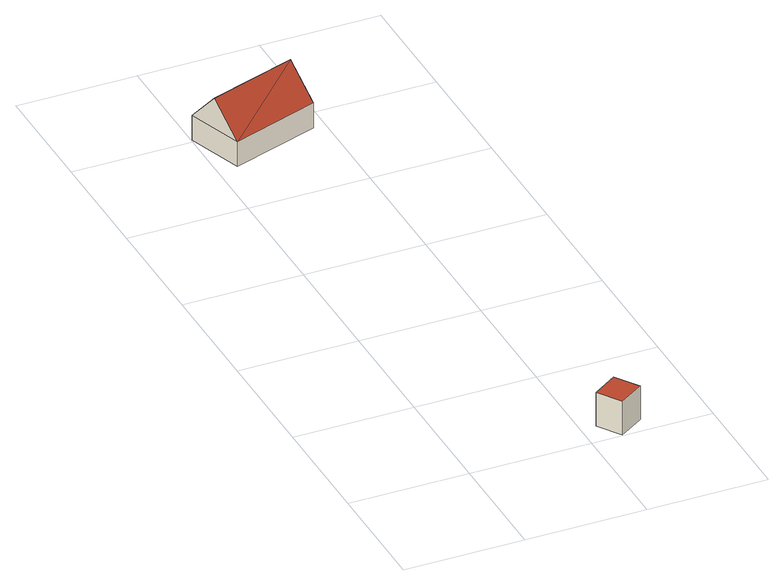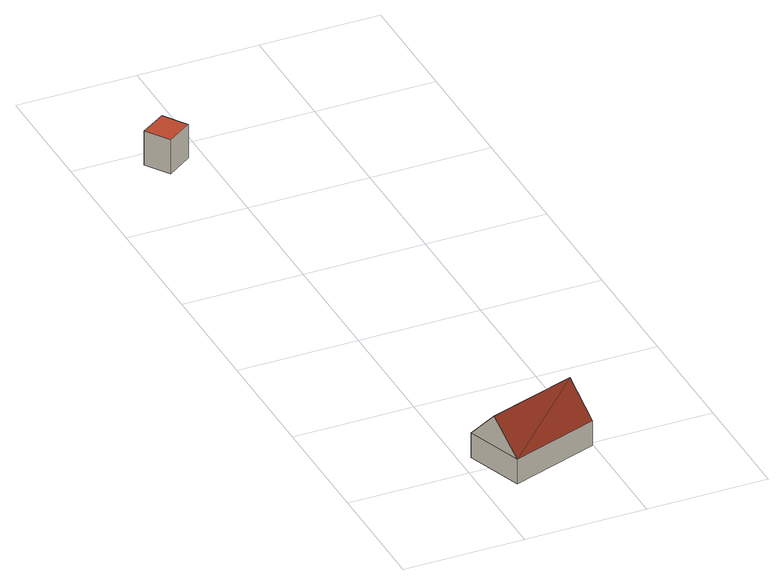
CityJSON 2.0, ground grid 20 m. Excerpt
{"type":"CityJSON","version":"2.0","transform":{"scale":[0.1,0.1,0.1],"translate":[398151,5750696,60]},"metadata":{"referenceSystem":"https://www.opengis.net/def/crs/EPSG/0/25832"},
"CityObjects":{
"building1":{"type":"Building","attributes":{"Gemeindeschluessel":"05558044","Geometrietyp2DReferenz":"3000","function":"31001_2700","roofType":"1000","measuredHeight":6},"geometry":[{"type":"Solid","lod":"2","boundaries":[[[[0,1,2,3]],[[4,5,1,0]],[[6,7,5,4]],[[3,2,7,6]],[[4,0,3,6]],[[1,5,7,2]]]],"semantics":{"surfaces":[{"type":"WallSurface"},{"type":"RoofSurface"},{"type":"GroundSurface"}],"values":[[0,0,0,0,1,2]]}}]},
"building2":{"type":"Building","attributes":{"Gemeindeschluessel":"05515000","Geometrietyp2DReferenz":"3000","function":"31001_2700","roofType":"3100","measuredHeight":9.81},"geometry":[{"type":"Solid","lod":"2","boundaries":[[[[8,9,10,11]],[[12,13,9,8]],[[14,15,13,12]],[[11,10,15,14]],[[8,16,12]],[[14,17,11]],[[17,16,8]],[[8,11,17]],[[16,17,14]],[[14,12,16]],[[9,13,15,10]]]],"semantics":{"surfaces":[{"type":"WallSurface"},{"type":"RoofSurface"},{"type":"GroundSurface"}],"values":[[0,0,0,0,0,0,1,1,1,1,2]]}}]}
},
"vertices":[
[267,67,67],[267,67,7],[225,39,7],[225,39,67],[293,28,67],[293,28,7],[251,0,67],[251,0,7],
[33,911,50],[33,911,6],[180,961,6],[180,961,50],[1,1006,50],[1,1006,6],[147,1056,50],[147,1056,6],[17,959,104],[164,1009,104]
]}
